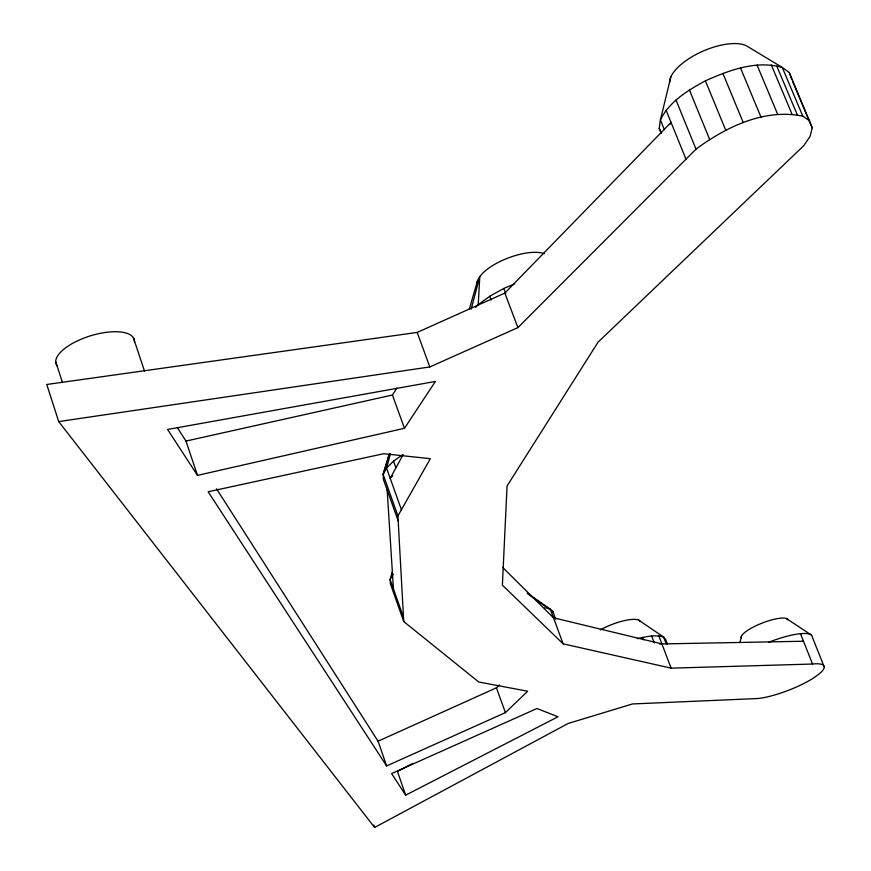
<?xml version="1.0" encoding="UTF-8"?>
<svg xmlns="http://www.w3.org/2000/svg" width="871" height="871" viewBox="0 0 871 871"><rect width="100%" height="100%" fill="white"/><g stroke="black" fill="none" stroke-linecap="round" stroke-linejoin="round"><path stroke-width="1.31" d="M475.533 307.485L478.233 304.687L479.79 276.553L471.167 309.161M661.154 133.241L659.205 128.407L660.403 119.904L670.812 77.051M739.947 642.624L741.461 636.222M669.69 82.157A43.942 18.345 -23.4 0 1 701.068 52.01A43.942 18.345 -23.4 0 1 747.307 46.305L782.3 67.47L789.289 72.5L812.208 127.852L810.128 136.312L803.704 145.751L598.05 342.161L507.064 485.974L502.382 585.149L563.123 643.832L671.127 668.155L812.545 664.029A41.688 9.57 -21.2 0 1 819.165 673.958L813.079 678.291A41.688 9.57 -21.2 0 1 758.434 698.488L632.477 703.953L568.197 723.453L374.617 827.45L58.705 421.586L46.762 384.481L417.176 332.417L504.842 293.081L671.051 122.397L669.777 124.542M390.404 453.813L386.539 468.097L383.131 474.423L383.48 479.671L398.21 520.978M469.273 309.27L477.45 280.952M392.342 571.768L390.11 579.465L390.393 583.766L403.741 621.556L478.756 682.004L527.652 691.236L505.409 712.641L386.637 765.925L208.158 491.767L383.686 453.715L430.339 458.679L397.927 515.893L403.741 621.556M397.927 515.893L383.131 474.423L389.097 454.248M383.131 474.423L389.609 453.726M390.186 478.31L403.121 454.738M393.213 574.185L390.11 579.465L403.513 617.397M809.758 120.982L802.844 116.202L782.3 67.47C756.257 59.957 729.092 70.268 705.401 80.829C687.948 90.323 669.429 101.406 660.403 119.904L664.333 129.616M177.303 427.541L185.969 441.074L392.451 395.02L396.806 388.216M404.471 428.292L435.402 381.444L167.591 429.457L197.488 475.381L404.471 428.292L392.451 395.02M58.705 421.586L429.828 366.931L517.907 327.616L696.005 149.148C725.946 126.948 764.836 108.146 802.844 116.202M402.598 454.749L393.518 461.14L386.539 468.097L401.422 509.731M391.068 477.45L392.81 475.718M216.531 488.816L378.079 741.199L496.437 687.796L499.312 684.954M478.233 304.687L489.72 296.271L503.797 288.453L514.641 283.837M413.083 763.301L397.437 771.434L405.657 795.158L557.984 716.779L536.971 708.504L391.612 773.579L405.657 795.158M637.311 638.704C645.836 636.701 655.003 634.371 663.604 637.06L665.662 639.434L667.415 644.007M659.499 643.974L803.498 641.241M661.895 643.93L553.477 617.789L502.611 567.369M786.589 618.65L810.836 634.687M638.552 620.032L663.604 637.06L666.228 643.93M527.195 593.184L550.276 609.134L552.965 611.812L555.698 619.205M528.207 594.011L545.42 606.39M547.576 607.947L552.965 611.812M659.205 128.407L661.405 132.904M792.893 82.092L812.208 127.852M776.823 66.196L797.379 115.037M771.314 64.922L791.891 113.872M757.051 65.064L777.618 114.199M740.502 67.927L761.014 117.193M722.854 73.306L743.29 122.648M705.401 80.829L725.717 130.182M689.397 89.942L709.571 139.229M675.983 99.98L696.005 149.148M666.108 110.203L685.978 159.197M824.238 667.001L812.262 636.919A41.547 9.962 -21.2 0 0 769.049 642.134M800.493 633.663L812.545 664.029M658.824 635.884L671.127 668.155M651.639 635.993L654.273 642.918M642.526 637.398L643.397 639.717M503.797 288.453L505.713 293.516M504.842 293.081L517.907 327.616M489.72 296.271L491.146 300.07M563.123 643.832L550.276 609.134A47.785 13.239 -20.1 0 0 544.691 607.762M417.176 332.417L429.828 366.931M789.289 72.5L791.859 79.609M496.437 687.796L505.409 712.641M393.518 461.14L395.815 467.542M378.079 741.199L386.637 765.925M373.79 825.011L374.617 827.45M185.969 441.074L197.488 475.381M133.383 337.698L144.532 371.133M55.722 361.705L62.429 382.402M387.149 489.97L393.442 588.927M741.373 637.844A24.9 6.162 -21.3 0 1 762.299 623.026A24.9 6.162 -21.3 0 1 787.765 619.771M600.337 629.918A26.522 7.012 -20.6 0 1 639.989 621.284M477.058 283.598A38.433 14.742 -21 0 1 503.188 260.037A38.433 14.742 -21 0 1 544.19 253.701M57.061 365.776A40.926 16.386 -17.3 0 1 90.432 335.836A40.926 16.386 -17.3 0 1 134.461 341.835"/></g></svg>
